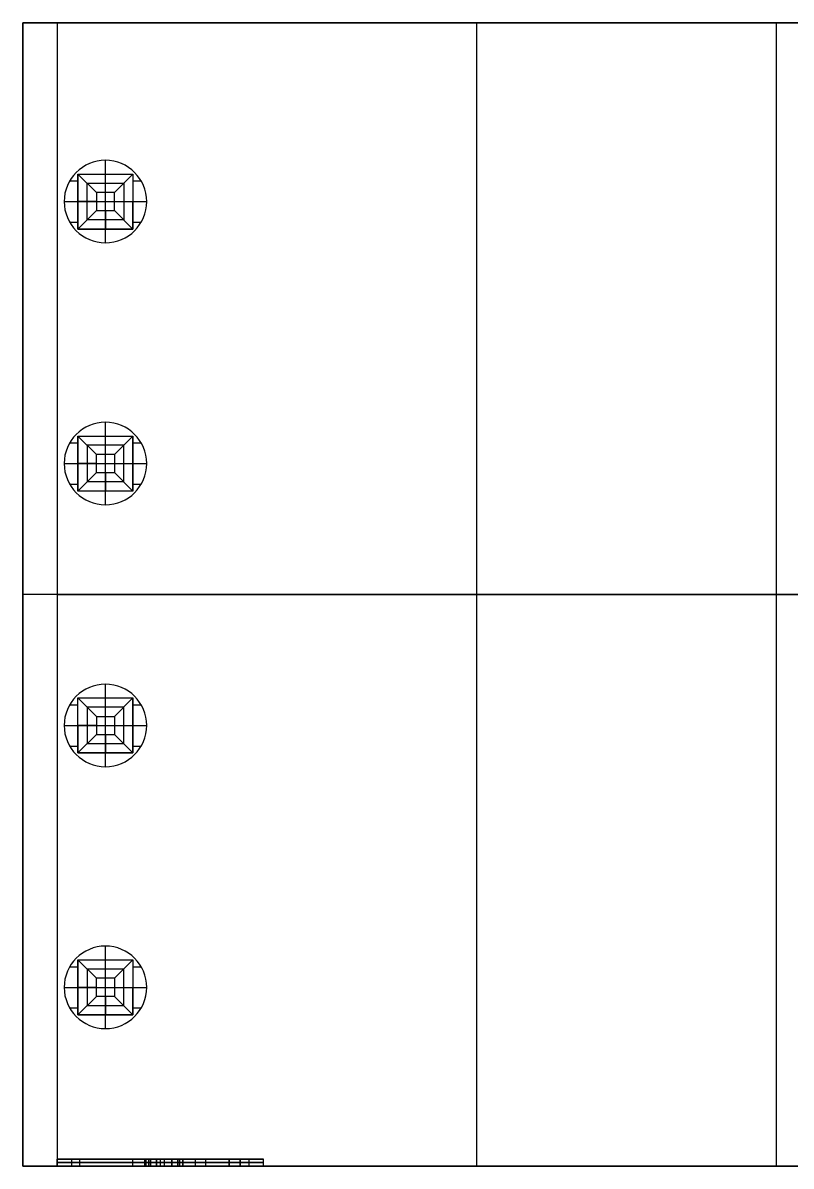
# Model space of a CAD drawing. Extents: x 0 to 21.9, y -65.2 to -48.6.
# Drawn here: x 0 to 11.17, y -65.24 to -48.61 of the extents above; entities that cross this region are included whole.
import ezdxf

# ---------------------------------------------------------------- set-up
doc = ezdxf.new("R2010")
doc.units = 0
doc.layers.add('DEFAULT', color=7, linetype='CONTINUOUS')

# ---------------------------------------------------------------- blocks, each defined once
blk = doc.blocks.new('__200320__MCD_1_5-4-G1-3_8')
at = {"layer": 'DEFAULT', "color": 252}
for p, q in [((-32.857, 2.6), (-33.357, 2.6)), ((-33.357, 2.6), (-11.457, 2.6)), ((-33.357, -14.03), (-33.357, 2.6)), ((-33.357, 2.6), (-33.357, -14.03)), ((-33.357, 2.6), (-11.457, 2.6)), ((-33.357, 2.6), (-33.357, -14.03)), ((-20.657, 2.6), (-32.857, 2.6)), ((-32.857, 2.6), (-32.857, -14.03)), ((-26.757, -14.03), (-26.757, 2.6)), ((-22.407, 2.6), (-22.407, -14.03)), ((-32.157, -0.6), (-32.157, 0.6)), ((-32.157, 0.4), (-32.157, 0.6)), ((-32.557, -0.4), (-32.557, 0.4)), ((-32.557, 0.4), (-32.557, 0)), ((-32.557, 0.4), (-31.757, 0.4)), ((-32.557, 0.4), (-31.757, 0.4)), ((-32.289, 0.132), (-32.557, 0.4)), ((-32.557, -0.4), (-32.557, 0.4)), ((-32.557, 0.4), (-31.757, 0.4)), ((-32.157, 0.132), (-32.157, 0.4)), ((-31.757, 0.4), (-32.025, 0.132)), ((-31.757, 0.4), (-31.757, 0)), ((-31.757, 0.4), (-31.757, -0.4)), ((-31.757, 0.4), (-31.757, -0.4)), ((-32.676, 0.3), (-32.557, 0.3)), ((-32.423, 0.266), (-31.891, 0.266)), ((-32.423, -0.266), (-32.423, 0.266)), ((-31.891, 0.266), (-31.891, -0.266)), ((-31.757, 0.3), (-31.637, 0.3)), ((-32.757, 0), (-32.557, 0)), ((-32.757, 0), (-31.557, 0)), ((-32.557, 0), (-32.557, -0.4)), ((-32.289, 0), (-32.557, 0)), ((-32.025, 0.132), (-32.289, 0.132)), ((-32.289, 0.132), (-32.289, -0.132)), ((-32.289, 0), (-32.025, 0)), ((-32.157, -0.132), (-32.157, 0.132)), ((-32.025, -0.132), (-32.025, 0.132)), ((-32.025, 0), (-31.757, 0)), ((-31.757, 0), (-31.557, 0)), ((-31.757, -0.4), (-31.757, 0)), ((-32.557, -0.4), (-32.289, -0.132)), ((-32.289, -0.132), (-32.025, -0.132)), ((-32.157, -0.132), (-32.157, -0.4)), ((-32.025, -0.132), (-31.757, -0.4)), ((-32.676, -0.3), (-32.557, -0.3)), ((-31.891, -0.266), (-32.423, -0.266)), ((-31.757, -0.3), (-31.637, -0.3)), ((-31.757, -0.4), (-32.557, -0.4)), ((-32.557, -0.4), (-31.757, -0.4)), ((-31.757, -0.4), (-32.557, -0.4)), ((-32.157, -0.6), (-32.157, -0.4)), ((-32.157, -3.41), (-32.157, -3.21)), ((-32.157, -4.41), (-32.157, -3.21)), ((-32.557, -3.81), (-32.557, -3.41)), ((-32.557, -3.41), (-31.757, -3.41)), ((-32.557, -3.41), (-31.757, -3.41)), ((-32.289, -3.678), (-32.557, -3.41)), ((-32.557, -3.41), (-32.557, -4.21)), ((-32.557, -3.41), (-31.757, -3.41)), ((-32.557, -4.21), (-32.557, -3.41)), ((-32.157, -3.678), (-32.157, -3.41)), ((-31.757, -3.41), (-32.025, -3.678)), ((-31.757, -3.41), (-31.757, -3.81)), ((-31.757, -4.21), (-31.757, -3.41)), ((-31.757, -3.41), (-31.757, -4.21)), ((-32.676, -3.51), (-32.557, -3.51)), ((-32.423, -3.544), (-32.423, -4.076)), ((-31.891, -3.544), (-32.423, -3.544)), ((-31.891, -4.076), (-31.891, -3.544)), ((-31.757, -3.51), (-31.637, -3.51)), ((-32.757, -3.81), (-32.557, -3.81)), ((-32.757, -3.81), (-31.557, -3.81)), ((-32.557, -3.81), (-32.557, -4.21)), ((-32.289, -3.81), (-32.557, -3.81)), ((-32.289, -3.942), (-32.289, -3.678)), ((-32.025, -3.678), (-32.289, -3.678)), ((-32.289, -3.81), (-32.025, -3.81)), ((-32.157, -3.942), (-32.157, -3.678)), ((-32.025, -3.678), (-32.025, -3.942)), ((-32.025, -3.81), (-31.757, -3.81)), ((-31.757, -3.81), (-31.557, -3.81)), ((-31.757, -3.81), (-31.757, -4.21)), ((-32.557, -4.21), (-32.289, -3.942)), ((-32.289, -3.942), (-32.025, -3.942)), ((-32.157, -3.942), (-32.157, -4.21)), ((-32.025, -3.942), (-31.757, -4.21)), ((-32.676, -4.11), (-32.557, -4.11)), ((-31.891, -4.076), (-32.423, -4.076)), ((-31.757, -4.11), (-31.637, -4.11)), ((-31.757, -4.21), (-32.557, -4.21)), ((-31.757, -4.21), (-32.557, -4.21)), ((-31.757, -4.21), (-32.557, -4.21)), ((-32.157, -4.41), (-32.157, -4.21)), ((-32.857, -5.715), (-33.357, -5.715)), ((-11.457, -5.715), (-33.357, -5.715)), ((-32.857, -5.715), (-20.657, -5.715)), ((-32.157, -7.22), (-32.157, -7.02)), ((-32.157, -8.22), (-32.157, -7.02)), ((-32.557, -7.62), (-32.557, -7.22)), ((-32.557, -7.22), (-31.757, -7.22)), ((-32.557, -7.22), (-31.757, -7.22)), ((-32.557, -7.22), (-32.289, -7.488)), ((-32.557, -8.02), (-32.557, -7.22)), ((-32.557, -7.22), (-31.757, -7.22)), ((-32.557, -8.02), (-32.557, -7.22)), ((-32.157, -7.488), (-32.157, -7.22)), ((-31.757, -7.22), (-32.025, -7.488)), ((-31.757, -7.22), (-31.757, -7.62)), ((-31.757, -8.02), (-31.757, -7.22)), ((-31.757, -7.22), (-31.757, -8.02)), ((-32.676, -7.32), (-32.557, -7.32)), ((-31.891, -7.354), (-32.423, -7.354)), ((-32.423, -7.354), (-32.423, -7.886)), ((-31.891, -7.886), (-31.891, -7.354)), ((-31.757, -7.32), (-31.637, -7.32)), ((-32.757, -7.62), (-32.557, -7.62)), ((-32.757, -7.62), (-31.557, -7.62)), ((-32.557, -7.62), (-32.557, -8.02)), ((-32.289, -7.62), (-32.557, -7.62)), ((-32.289, -7.488), (-32.025, -7.488)), ((-32.289, -7.488), (-32.289, -7.752)), ((-32.289, -7.62), (-32.025, -7.62)), ((-32.157, -7.752), (-32.157, -7.488)), ((-32.025, -7.488), (-32.025, -7.752)), ((-32.025, -7.62), (-31.757, -7.62)), ((-31.757, -7.62), (-31.557, -7.62)), ((-31.757, -8.02), (-31.757, -7.62)), ((-32.557, -8.02), (-32.289, -7.752)), ((-32.289, -7.752), (-32.025, -7.752)), ((-32.157, -7.752), (-32.157, -8.02)), ((-32.025, -7.752), (-31.757, -8.02)), ((-32.676, -7.92), (-32.557, -7.92)), ((-31.891, -7.886), (-32.423, -7.886)), ((-31.757, -7.92), (-31.637, -7.92)), ((-31.757, -8.02), (-32.557, -8.02)), ((-32.557, -8.02), (-31.757, -8.02)), ((-31.757, -8.02), (-32.557, -8.02)), ((-32.157, -8.22), (-32.157, -8.02)), ((-32.157, -12.03), (-32.157, -10.83)), ((-32.157, -11.03), (-32.157, -10.83)), ((-32.676, -11.13), (-32.557, -11.13)), ((-32.289, -11.298), (-32.557, -11.03)), ((-32.557, -11.03), (-32.557, -11.83)), ((-32.557, -11.03), (-32.557, -11.43)), ((-32.557, -11.03), (-31.757, -11.03)), ((-32.557, -11.03), (-31.757, -11.03)), ((-32.557, -11.83), (-32.557, -11.03)), ((-32.557, -11.03), (-31.757, -11.03)), ((-32.157, -11.298), (-32.157, -11.03)), ((-31.757, -11.03), (-32.025, -11.298)), ((-31.757, -11.03), (-31.757, -11.43)), ((-31.757, -11.03), (-31.757, -11.83)), ((-31.757, -11.03), (-31.757, -11.83)), ((-31.757, -11.13), (-31.637, -11.13)), ((-32.423, -11.164), (-32.423, -11.696)), ((-31.891, -11.164), (-32.423, -11.164)), ((-32.289, -11.562), (-32.289, -11.298)), ((-32.025, -11.298), (-32.289, -11.298)), ((-32.157, -11.562), (-32.157, -11.298)), ((-32.025, -11.298), (-32.025, -11.562)), ((-31.891, -11.696), (-31.891, -11.164)), ((-32.757, -11.43), (-32.557, -11.43)), ((-32.757, -11.43), (-31.557, -11.43)), ((-32.557, -11.43), (-32.557, -11.83)), ((-32.289, -11.43), (-32.557, -11.43)), ((-32.289, -11.43), (-32.025, -11.43)), ((-32.025, -11.43), (-31.757, -11.43)), ((-31.757, -11.43), (-31.557, -11.43)), ((-31.757, -11.83), (-31.757, -11.43)), ((-32.289, -11.562), (-32.557, -11.83)), ((-32.025, -11.562), (-32.289, -11.562)), ((-32.157, -11.562), (-32.157, -11.83)), ((-31.757, -11.83), (-32.025, -11.562)), ((-32.676, -11.73), (-32.557, -11.73)), ((-32.423, -11.696), (-31.891, -11.696)), ((-31.757, -11.73), (-31.637, -11.73)), ((-32.557, -11.83), (-31.757, -11.83)), ((-32.557, -11.83), (-31.757, -11.83)), ((-31.757, -11.83), (-32.557, -11.83)), ((-32.157, -12.03), (-32.157, -11.83)), ((-32.857, -13.93), (-32.857, -14.03)), ((-32.857, -14.03), (-32.857, -13.93)), ((-32.646, -13.93), (-32.857, -13.93)), ((-32.857, -13.93), (-32.646, -13.93)), ((-32.857, -14.03), (-32.857, -13.93)), ((-32.507, -13.93), (-32.857, -13.93)), ((-32.646, -14.03), (-32.646, -13.93)), ((-30.068, -13.93), (-32.646, -13.93)), ((-32.646, -13.93), (-30.068, -13.93)), ((-32.646, -14.03), (-32.646, -13.93)), ((-31.583, -13.93), (-32.534, -13.93)), ((-32.534, -13.93), (-31.583, -13.93)), ((-32.534, -13.93), (-32.534, -14.03)), ((-31.758, -13.93), (-31.501, -13.93)), ((-31.501, -13.93), (-31.758, -13.93)), ((-31.758, -14.03), (-31.758, -13.93)), ((-31.347, -13.93), (-31.7, -13.93)), ((-31.57, -13.93), (-31.583, -13.93)), ((-31.583, -13.93), (-31.57, -13.93)), ((-31.583, -14.03), (-31.583, -13.93)), ((-31.583, -13.93), (-31.583, -14.03)), ((-31.576, -14.03), (-31.576, -13.93)), ((-31.576, -14.03), (-31.576, -13.93)), ((-31.412, -13.93), (-31.57, -13.93)), ((-31.57, -13.93), (-31.412, -13.93)), ((-31.57, -13.93), (-31.57, -14.03)), ((-31.57, -14.03), (-31.57, -13.93)), ((-31.53, -13.93), (-31.073, -13.93)), ((-31.073, -13.93), (-31.53, -13.93)), ((-31.53, -13.93), (-31.53, -14.03)), ((-31.501, -13.93), (-31.412, -13.93)), ((-31.412, -13.93), (-31.501, -13.93)), ((-31.501, -13.93), (-31.501, -14.03)), ((-31.501, -14.03), (-31.501, -13.93)), ((-31.412, -14.03), (-31.412, -13.93)), ((-31.412, -13.93), (-31.412, -14.03)), ((-31.412, -14.03), (-31.412, -13.93)), ((-31.412, -13.93), (-31.412, -14.03)), ((-31.412, -14.03), (-31.412, -13.93)), ((-31.412, -14.03), (-31.412, -13.93)), ((-31.357, -14.03), (-31.357, -13.93)), ((-31.357, -14.03), (-31.357, -13.93)), ((-31.302, -13.93), (-31.302, -14.03)), ((-31.302, -13.93), (-31.302, -14.03)), ((-30.904, -13.93), (-31.256, -13.93)), ((-31.191, -13.93), (-31.102, -13.93)), ((-31.102, -13.93), (-31.191, -13.93)), ((-31.191, -13.93), (-31.033, -13.93)), ((-31.033, -13.93), (-31.191, -13.93)), ((-31.191, -13.93), (-31.191, -14.03)), ((-31.191, -14.03), (-31.191, -13.93)), ((-31.191, -13.93), (-31.191, -14.03)), ((-31.191, -14.03), (-31.191, -13.93)), ((-31.191, -14.03), (-31.191, -13.93)), ((-31.191, -14.03), (-31.191, -13.93)), ((-31.102, -13.93), (-30.845, -13.93)), ((-30.845, -13.93), (-31.102, -13.93)), ((-31.102, -14.03), (-31.102, -13.93)), ((-31.102, -13.93), (-31.102, -14.03)), ((-31.073, -14.03), (-31.073, -13.93)), ((-31.033, -13.93), (-30.357, -13.93)), ((-30.357, -13.93), (-31.033, -13.93)), ((-31.033, -13.93), (-31.033, -14.03)), ((-31.033, -14.03), (-31.033, -13.93)), ((-30.845, -14.03), (-30.845, -13.93)), ((-30.695, -14.03), (-30.695, -13.93)), ((-30.695, -14.03), (-30.695, -13.93)), ((-30.357, -13.93), (-30.199, -13.93)), ((-30.199, -13.93), (-30.357, -13.93)), ((-30.357, -14.03), (-30.357, -13.93)), ((-30.357, -13.93), (-30.357, -14.03)), ((-30.199, -13.93), (-30.199, -14.03)), ((-30.199, -14.03), (-30.199, -13.93)), ((-29.857, -13.93), (-30.199, -13.93)), ((-30.199, -14.03), (-30.199, -13.93)), ((-30.068, -14.03), (-30.068, -13.93)), ((-29.857, -13.93), (-30.068, -13.93)), ((-30.068, -13.93), (-29.857, -13.93)), ((-30.068, -14.03), (-30.068, -13.93)), ((-29.857, -14.03), (-29.857, -13.93)), ((-29.857, -14.03), (-29.857, -13.93)), ((-29.857, -14.03), (-29.857, -13.93)), ((-32.857, -14.03), (-33.357, -14.03)), ((-33.357, -14.03), (-11.457, -14.03)), ((-33.357, -14.03), (-11.457, -14.03)), ((-32.646, -13.98), (-32.857, -13.98)), ((-32.857, -13.98), (-32.646, -13.98)), ((-20.657, -14.03), (-32.857, -14.03)), ((-32.857, -14.03), (-32.646, -14.03)), ((-32.646, -14.03), (-32.857, -14.03)), ((-32.646, -13.98), (-30.068, -13.98)), ((-30.068, -13.98), (-32.646, -13.98)), ((-30.068, -14.03), (-32.646, -14.03)), ((-32.646, -14.03), (-30.068, -14.03)), ((-31.583, -13.98), (-32.534, -13.98)), ((-32.534, -13.98), (-31.583, -13.98)), ((-32.534, -14.03), (-31.583, -14.03)), ((-31.583, -14.03), (-32.534, -14.03)), ((-32.534, -14.03), (-31.758, -14.03)), ((-31.758, -13.98), (-31.501, -13.98)), ((-31.501, -13.98), (-31.758, -13.98)), ((-31.501, -14.03), (-31.758, -14.03)), ((-31.501, -14.03), (-31.758, -14.03)), ((-31.57, -13.98), (-31.583, -13.98)), ((-31.583, -13.98), (-31.57, -13.98)), ((-31.57, -14.03), (-31.583, -14.03)), ((-31.583, -14.03), (-31.57, -14.03)), ((-31.412, -13.98), (-31.57, -13.98)), ((-31.57, -13.98), (-31.412, -13.98)), ((-31.57, -14.03), (-31.412, -14.03)), ((-31.412, -14.03), (-31.57, -14.03)), ((-31.073, -13.98), (-31.53, -13.98)), ((-31.53, -13.98), (-31.073, -13.98)), ((-31.53, -14.03), (-31.073, -14.03)), ((-31.073, -14.03), (-31.53, -14.03)), ((-31.53, -14.03), (-31.073, -14.03)), ((-31.412, -13.98), (-31.501, -13.98)), ((-31.501, -13.98), (-31.412, -13.98)), ((-31.501, -14.03), (-31.412, -14.03)), ((-31.412, -14.03), (-31.501, -14.03)), ((-31.102, -13.98), (-31.191, -13.98)), ((-31.191, -13.98), (-31.033, -13.98)), ((-31.033, -13.98), (-31.191, -13.98)), ((-31.191, -13.98), (-31.102, -13.98)), ((-31.191, -14.03), (-31.102, -14.03)), ((-31.033, -14.03), (-31.191, -14.03)), ((-31.191, -14.03), (-31.033, -14.03)), ((-31.102, -14.03), (-31.191, -14.03)), ((-30.845, -13.98), (-31.102, -13.98)), ((-31.102, -13.98), (-30.845, -13.98)), ((-31.102, -14.03), (-30.845, -14.03)), ((-31.102, -14.03), (-30.845, -14.03)), ((-31.033, -13.98), (-30.357, -13.98)), ((-30.357, -13.98), (-31.033, -13.98)), ((-31.033, -14.03), (-30.357, -14.03)), ((-30.357, -14.03), (-31.033, -14.03)), ((-30.904, -14.03), (-30.199, -14.03)), ((-30.357, -13.98), (-30.199, -13.98)), ((-30.199, -13.98), (-30.357, -13.98)), ((-30.199, -14.03), (-30.357, -14.03)), ((-30.357, -14.03), (-30.199, -14.03)), ((-29.857, -13.98), (-30.068, -13.98)), ((-30.068, -13.98), (-29.857, -13.98)), ((-29.857, -14.03), (-30.068, -14.03)), ((-30.068, -14.03), (-29.857, -14.03))]:
    blk.add_line(p, q, dxfattribs=at)
for centre, start, end in [((-32.157, 0), 0, 180), ((-32.157, 0), 0, 180), ((-32.157, 0), 0, 180), ((-32.157, 0), 0, 180), ((-32.157, 0), 180, 360), ((-32.157, 0), 180, 360), ((-32.157, 0), 180, 360), ((-32.157, 0), 180, 360), ((-32.157, -3.81), 0, 180), ((-32.157, -3.81), 0, 180), ((-32.157, -3.81), 360, 180), ((-32.157, -3.81), 0, 180), ((-32.157, -3.81), 180, 0), ((-32.157, -3.81), 180, 360), ((-32.157, -3.81), 180, 360), ((-32.157, -3.81), 180, 360), ((-32.157, -7.62), 0, 180), ((-32.157, -7.62), 0, 180), ((-32.157, -7.62), 0, 180), ((-32.157, -7.62), 0, 180), ((-32.157, -7.62), 180, 360), ((-32.157, -7.62), 180, 360), ((-32.157, -7.62), 180, 360), ((-32.157, -7.62), 180, 360), ((-32.157, -11.43), 0, 180), ((-32.157, -11.43), 0, 180), ((-32.157, -11.43), 0, 180), ((-32.157, -11.43), 0, 180), ((-32.157, -11.43), 180, 360), ((-32.157, -11.43), 180, 360), ((-32.157, -11.43), 180, 0), ((-32.157, -11.43), 180, 360)]:
    blk.add_arc(centre, 0.6, start, end, dxfattribs=at)
blk = doc.blocks.new('__206390__MCD_1_5-4-G1-3_8')
at = {"layer": 'DEFAULT'}
blk.add_blockref('__200320__MCD_1_5-4-G1-3_8', (33.357, -51.205, -2.6), dxfattribs=at)

msp = doc.modelspace()

# ---------------------------------------------------------------- block references
at = {"layer": 'DEFAULT'}
msp.add_blockref('__206390__MCD_1_5-4-G1-3_8', (0, 0), dxfattribs=at)

doc.saveas('drawing.dxf')
